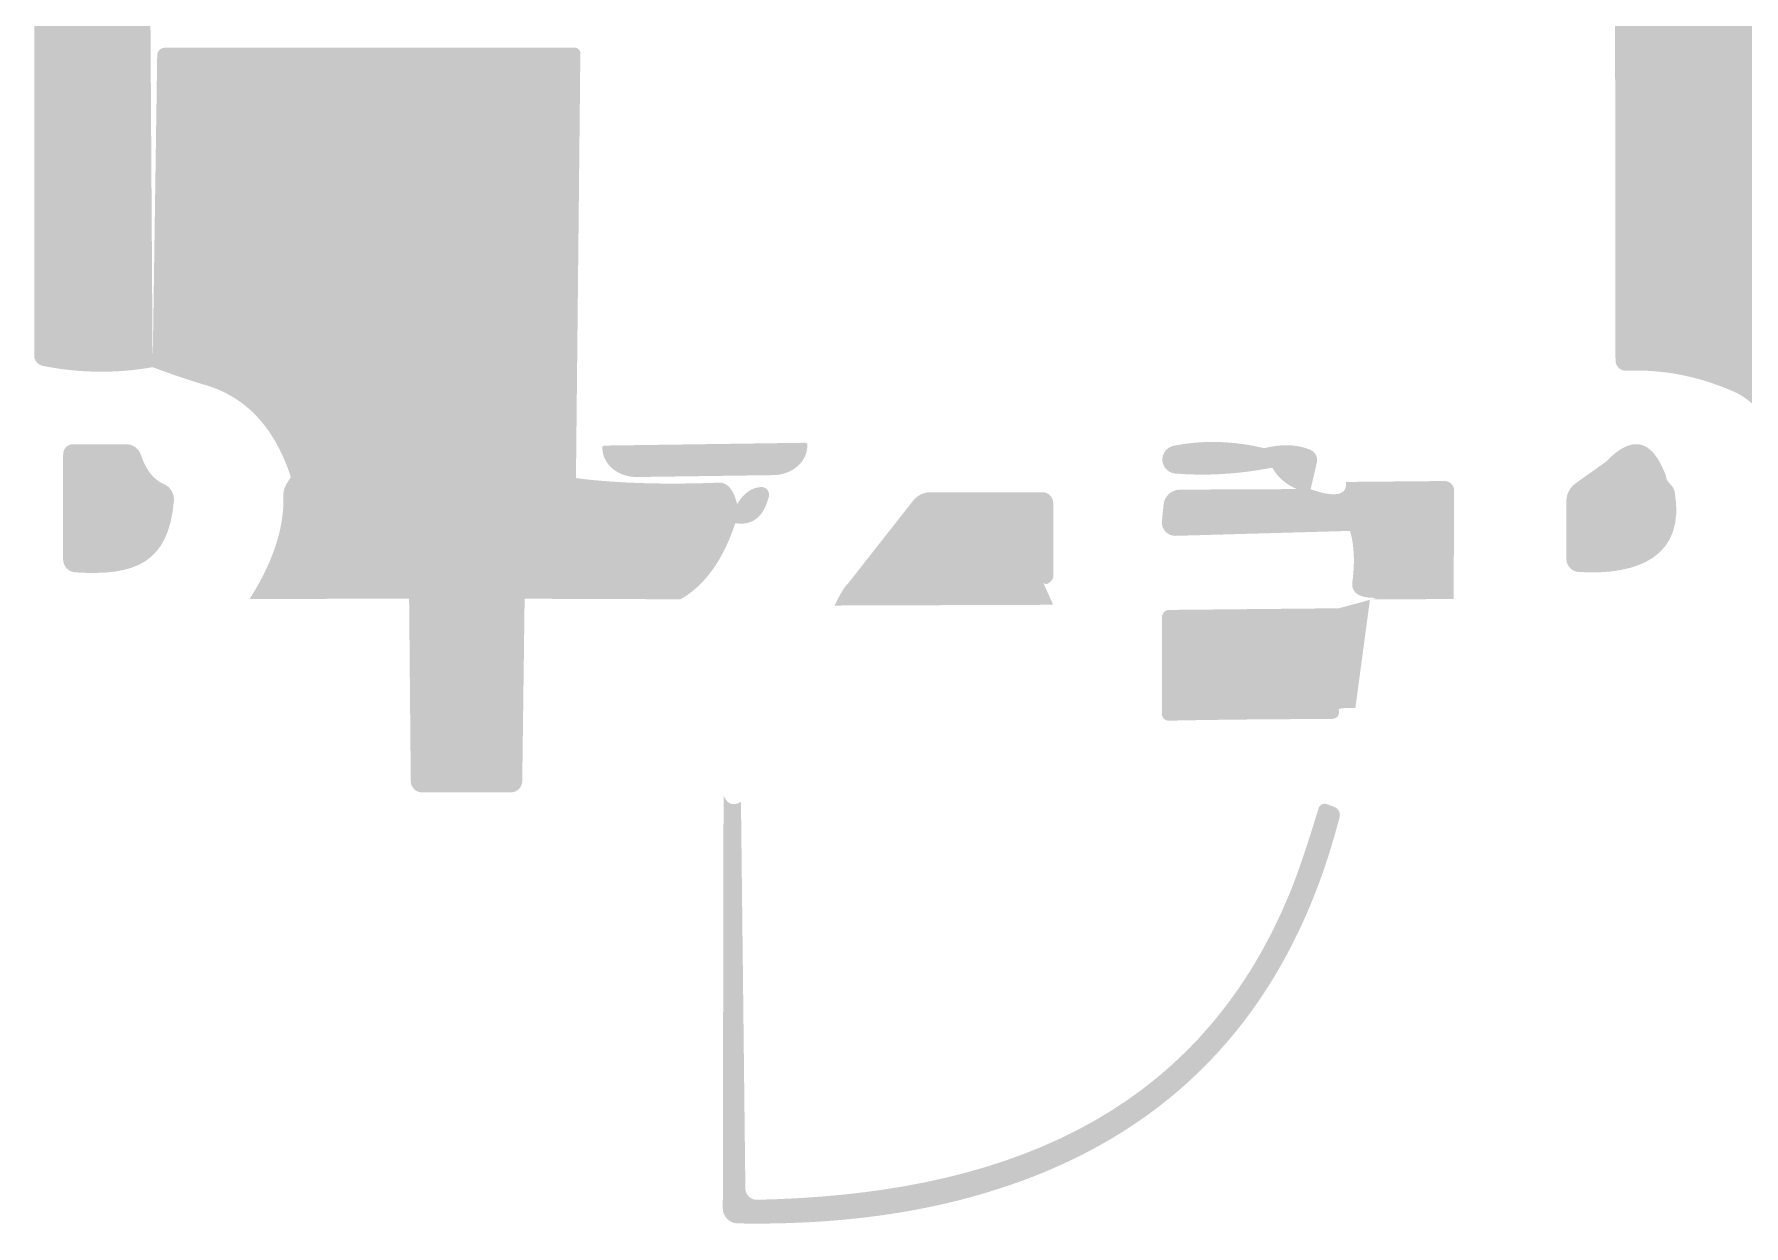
# Model space of a CAD drawing. Extents: x 0 to 650, y 0 to 488.
# Drawn here: x 127.4 to 220.7, y 61.4 to 126.3 of the extents above; entities that cross this region are included whole.
import ezdxf

# ---------------------------------------------------------------- set-up
doc = ezdxf.new("R2010")
doc.units = 0
doc.linetypes.add('Solid', pattern=[0])
doc.layers.add('Layer 1', color=7, linetype='Solid', lineweight=0)

msp = doc.modelspace()

# ---------------------------------------------------------------- hatches: boundary and pattern name
at = {"layer": 'Layer 1', "linetype": 'Solid', "lineweight": 0}
h = msp.add_hatch(color=0, dxfattribs=at)
edge = h.paths.add_edge_path(flags=0)
edge.add_line((133.88, 128.2), (133.76, 127.16))
edge.add_line((133.76, 127.16), (133.88, 108.18))
edge.add_spline(control_points=[(133.88, 108.18), (130.89, 107.65), (127.89, 108.25)], knot_values=[0, 0, 0, 1, 1, 1], degree=2, periodic=0)
edge.add_line((127.89, 108.25), (127.89, 108.25))
edge.add_spline(control_points=[(127.89, 108.25), (127.617, 108.302), (127.42, 108.541), (127.42, 108.82)], knot_values=[0, 0, 0, 0, 1, 1, 1, 1], degree=3, periodic=0)
edge.add_line((127.42, 108.82), (127.42, 145.22))
edge.add_spline(control_points=[(127.42, 145.22), (127.42, 145.599), (127.711, 145.916), (128.09, 145.95)], knot_values=[0, 0, 0, 0, 1, 1, 1, 1], degree=3, periodic=0)
edge.add_spline(control_points=[(128.09, 145.95), (128.31, 145.96), (128.41, 145.98)], knot_values=[0, 0, 0, 1, 1, 1], degree=2, periodic=0)
edge.add_line((128.41, 145.98), (128.41, 145.98))
edge.add_spline(control_points=[(128.41, 145.98), (128.747, 146.02), (129, 146.303), (129, 146.64)], knot_values=[0, 0, 0, 0, 1, 1, 1, 1], degree=3, periodic=0)
edge.add_line((129, 146.64), (129, 153.43))
edge.add_spline(control_points=[(129, 153.43), (129, 153.763), (129.267, 154.034), (129.6, 154.04)], knot_values=[0, 0, 0, 0, 1, 1, 1, 1], degree=3, periodic=0)
edge.add_spline(control_points=[(129.6, 154.04), (133.5, 154.09), (134.02, 150.41)], knot_values=[0, 0, 0, 1, 1, 1], degree=2, periodic=0)
edge.add_spline(control_points=[(134.02, 150.41), (134.1, 149.9), (134.31, 149.74)], knot_values=[0, 0, 0, 1, 1, 1], degree=2, periodic=0)
edge.add_spline(control_points=[(134.31, 149.74), (134.7, 149.43), (134.73, 149.21)], knot_values=[0, 0, 0, 1, 1, 1], degree=2, periodic=0)
edge.add_spline(control_points=[(134.73, 149.21), (134.748, 149.057), (134.701, 148.904), (134.601, 148.786)], knot_values=[0, 0, 0, 0, 1, 1, 1, 1], degree=3, periodic=0)
edge.add_spline(control_points=[(134.601, 148.786), (134.5, 148.669), (134.355, 148.598), (134.2, 148.59)], knot_values=[0, 0, 0, 0, 1, 1, 1, 1], degree=3, periodic=0)
edge.add_spline(control_points=[(134.2, 148.59), (134.08, 148.59), (134.02, 148.59)], knot_values=[0, 0, 0, 1, 1, 1], degree=2, periodic=0)
edge.add_spline(control_points=[(134.02, 148.59), (133.897, 148.584), (133.8, 148.487), (133.8, 148.37)], knot_values=[0, 0, 0, 0, 1, 1, 1, 1], degree=3, periodic=0)
edge.add_line((133.8, 148.37), (133.88, 128.2))
h = msp.add_hatch(color=7, dxfattribs=at)
edge = h.paths.add_edge_path(flags=0)
edge.add_line((258.17, 133.72), (258.09, 102.36))
edge.add_spline(control_points=[(258.09, 102.36), (257.63, 102.53), (256.89, 102.19)], knot_values=[0, 0, 0, 1, 1, 1], degree=2, periodic=0)
edge.add_line((256.89, 102.19), (254.85, 107.34))
edge.add_line((254.85, 107.34), (254.85, 107.34))
edge.add_spline(control_points=[(254.85, 107.34), (254.693, 107.738), (254.312, 108), (253.89, 108)], knot_values=[0, 0, 0, 0, 1, 1, 1, 1], degree=3, periodic=0)
edge.add_line((253.89, 108), (248.11, 108))
edge.add_line((248.11, 108), (248.11, 108))
edge.add_spline(control_points=[(248.11, 108), (247.682, 108), (247.297, 107.734), (247.14, 107.33)], knot_values=[0, 0, 0, 0, 1, 1, 1, 1], degree=3, periodic=0)
edge.add_line((247.14, 107.33), (245.21, 102.41))
edge.add_line((245.21, 102.41), (223.27, 102.37))
edge.add_spline(control_points=[(223.27, 102.37), (222.14, 105.97), (220.09, 106.86)], knot_values=[0, 0, 0, 1, 1, 1], degree=2, periodic=0)
edge.add_spline(control_points=[(220.09, 106.86), (217.18, 108.12), (214.27, 107.98)], knot_values=[0, 0, 0, 1, 1, 1], degree=2, periodic=0)
edge.add_line((214.27, 107.98), (214.27, 107.98))
edge.add_spline(control_points=[(214.27, 107.98), (214.114, 107.972), (213.961, 108.029), (213.848, 108.136)], knot_values=[0, 0, 0, 0, 1, 1, 1, 1], degree=3, periodic=0)
edge.add_spline(control_points=[(213.848, 108.136), (213.734, 108.244), (213.67, 108.394), (213.67, 108.55)], knot_values=[0, 0, 0, 0, 1, 1, 1, 1], degree=3, periodic=0)
edge.add_line((213.67, 108.55), (213.64, 133.67))
edge.add_line((213.64, 133.67), (258.17, 133.72))
h = msp.add_hatch(color=7, dxfattribs=at)
edge = h.paths.add_edge_path(flags=0)
edge.add_spline(control_points=[(156.97, 102.13), (155.28, 102.43), (154.22, 102.24)], knot_values=[0, 0, 0, 1, 1, 1], degree=2, periodic=0)
edge.add_line((154.22, 102.24), (154.03, 107.66))
edge.add_line((154.03, 107.66), (154.03, 107.66))
edge.add_spline(control_points=[(154.03, 107.66), (154.024, 107.849), (153.874, 108), (153.69, 108)], knot_values=[0, 0, 0, 0, 1, 1, 1, 1], degree=3, periodic=0)
edge.add_line((153.69, 108), (148.35, 108))
edge.add_line((148.35, 108), (148.35, 108))
edge.add_spline(control_points=[(148.35, 108), (148.155, 108), (147.996, 107.845), (147.99, 107.65)], knot_values=[0, 0, 0, 0, 1, 1, 1, 1], degree=3, periodic=0)
edge.add_line((147.99, 107.65), (147.82, 102.24))
edge.add_line((147.82, 102.24), (141.42, 102.19))
edge.add_spline(control_points=[(141.42, 102.19), (140.1, 106.2), (136.81, 107.19)], knot_values=[0, 0, 0, 1, 1, 1], degree=2, periodic=0)
edge.add_spline(control_points=[(136.81, 107.19), (135.38, 107.61), (133.88, 108.18)], knot_values=[0, 0, 0, 1, 1, 1], degree=2, periodic=0)
edge.add_line((133.88, 108.18), (134.13, 125.2))
edge.add_spline(control_points=[(134.13, 125.2), (134.136, 125.423), (134.317, 125.6), (134.54, 125.6)], knot_values=[0, 0, 0, 0, 1, 1, 1, 1], degree=3, periodic=0)
edge.add_line((134.54, 125.6), (156.91, 125.6))
edge.add_line((156.91, 125.6), (156.91, 125.6))
edge.add_spline(control_points=[(156.91, 125.6), (156.991, 125.6), (157.069, 125.568), (157.126, 125.512)], knot_values=[0, 0, 0, 0, 1, 1, 1, 1], degree=3, periodic=0)
edge.add_spline(control_points=[(157.126, 125.512), (157.182, 125.455), (157.213, 125.379), (157.21, 125.3)], knot_values=[0, 0, 0, 0, 1, 1, 1, 1], degree=3, periodic=0)
edge.add_line((157.21, 125.3), (156.97, 102.13))
h = msp.add_hatch(color=8, dxfattribs=at)
edge = h.paths.add_edge_path(flags=0)
edge.add_line((154.22, 102.24), (154.17, 95.55))
edge.add_line((154.17, 95.55), (154.04, 85.6))
edge.add_line((154.04, 85.6), (154.04, 85.6))
edge.add_spline(control_points=[(154.04, 85.6), (154.034, 85.262), (153.758, 84.99), (153.42, 84.99)], knot_values=[0, 0, 0, 0, 1, 1, 1, 1], degree=3, periodic=0)
edge.add_line((153.42, 84.99), (148.57, 84.99))
edge.add_line((148.57, 84.99), (148.57, 84.99))
edge.add_spline(control_points=[(148.57, 84.99), (148.408, 84.99), (148.253, 85.054), (148.139, 85.169)], knot_values=[0, 0, 0, 0, 1, 1, 1, 1], degree=3, periodic=0)
edge.add_spline(control_points=[(148.139, 85.169), (148.024, 85.283), (147.96, 85.438), (147.96, 85.6)], knot_values=[0, 0, 0, 0, 1, 1, 1, 1], degree=3, periodic=0)
edge.add_line((147.96, 85.6), (147.87, 95.55))
edge.add_line((147.87, 95.55), (147.82, 102.24))
edge.add_line((147.82, 102.24), (147.99, 107.65))
edge.add_line((147.99, 107.65), (147.99, 107.65))
edge.add_spline(control_points=[(147.99, 107.65), (147.996, 107.845), (148.155, 108), (148.35, 108)], knot_values=[0, 0, 0, 0, 1, 1, 1, 1], degree=3, periodic=0)
edge.add_line((148.35, 108), (153.69, 108))
edge.add_line((153.69, 108), (153.69, 108))
edge.add_spline(control_points=[(153.69, 108), (153.874, 108), (154.024, 107.849), (154.03, 107.66)], knot_values=[0, 0, 0, 0, 1, 1, 1, 1], degree=3, periodic=0)
edge.add_line((154.03, 107.66), (154.22, 102.24))
h = msp.add_hatch(color=7, dxfattribs=at)
edge = h.paths.add_edge_path(flags=0)
edge.add_spline(control_points=[(216.42, 102.25), (213.69, 102.15), (213.16, 103.03)], knot_values=[0, 0, 0, 1, 1, 1], degree=2, periodic=0)
edge.add_spline(control_points=[(213.16, 103.03), (215.3, 105.26), (216.42, 102.25)], knot_values=[0, 0, 0, 1, 1, 1], degree=2, periodic=0)
h = msp.add_hatch(color=0, dxfattribs=at)
edge = h.paths.add_edge_path(flags=0)
edge.add_line((129.55, 103.98), (132.43, 103.98))
edge.add_line((132.43, 103.98), (132.43, 103.98))
edge.add_spline(control_points=[(132.43, 103.98), (132.795, 103.98), (133.12, 103.747), (133.24, 103.4)], knot_values=[0, 0, 0, 0, 1, 1, 1, 1], degree=3, periodic=0)
edge.add_spline(control_points=[(133.24, 103.4), (133.64, 102.18), (134.5, 101.8)], knot_values=[0, 0, 0, 1, 1, 1], degree=2, periodic=0)
edge.add_line((134.5, 101.8), (134.5, 101.8))
edge.add_spline(control_points=[(134.5, 101.8), (134.853, 101.644), (135.07, 101.279), (135.04, 100.89)], knot_values=[0, 0, 0, 0, 1, 1, 1, 1], degree=3, periodic=0)
edge.add_spline(control_points=[(135.04, 100.89), (134.75, 97.49), (132.92, 96.78), (129.65, 96.99)], knot_values=[0, 0, 0, 0, 1, 1, 1, 1], degree=3, periodic=0)
edge.add_line((129.65, 96.99), (129.65, 96.99))
edge.add_spline(control_points=[(129.65, 96.99), (129.285, 97.012), (129, 97.319), (129, 97.69)], knot_values=[0, 0, 0, 0, 1, 1, 1, 1], degree=3, periodic=0)
edge.add_line((129, 97.69), (129, 103.43))
edge.add_line((129, 103.43), (129, 103.43))
edge.add_spline(control_points=[(129, 103.43), (129, 103.576), (129.058, 103.716), (129.161, 103.819)], knot_values=[0, 0, 0, 0, 1, 1, 1, 1], degree=3, periodic=0)
edge.add_spline(control_points=[(129.161, 103.819), (129.264, 103.922), (129.404, 103.98), (129.55, 103.98)], knot_values=[0, 0, 0, 0, 1, 1, 1, 1], degree=3, periodic=0)
h = msp.add_hatch(color=7, dxfattribs=at)
edge = h.paths.add_edge_path(flags=0)
edge.add_line((169.477, 104.056), (169.477, 104.056))
edge.add_spline(control_points=[(169.477, 104.056), (169.538, 104.057), (169.588, 104.009), (169.589, 103.948)], knot_values=[0, 0, 0, 0, 1, 1, 1, 1], degree=3, periodic=0)
edge.add_line((169.589, 103.948), (169.589, 103.918))
edge.add_line((169.589, 103.918), (169.589, 103.918))
edge.add_spline(control_points=[(169.589, 103.918), (169.595, 103.494), (169.404, 103.084), (169.057, 102.779)], knot_values=[0, 0, 0, 0, 1, 1, 1, 1], degree=3, periodic=0)
edge.add_spline(control_points=[(169.057, 102.779), (168.711, 102.474), (168.238, 102.299), (167.742, 102.292)], knot_values=[0, 0, 0, 0, 1, 1, 1, 1], degree=3, periodic=0)
edge.add_line((167.742, 102.292), (160.303, 102.188))
edge.add_spline(control_points=[(160.303, 102.188), (159.807, 102.181), (159.329, 102.343), (158.974, 102.638)], knot_values=[0, 0, 0, 0, 1, 1, 1, 1], degree=3, periodic=0)
edge.add_spline(control_points=[(158.974, 102.638), (158.619, 102.933), (158.416, 103.338), (158.41, 103.762)], knot_values=[0, 0, 0, 0, 1, 1, 1, 1], degree=3, periodic=0)
edge.add_line((158.41, 103.762), (158.41, 103.792))
edge.add_line((158.41, 103.792), (158.41, 103.792))
edge.add_spline(control_points=[(158.41, 103.792), (158.409, 103.853), (158.458, 103.903), (158.518, 103.903)], knot_values=[0, 0, 0, 0, 1, 1, 1, 1], degree=3, periodic=0)
edge.add_line((158.518, 103.903), (169.477, 104.056))
h = msp.add_hatch(color=7, dxfattribs=at)
edge = h.paths.add_edge_path(flags=0)
edge.add_spline(control_points=[(194.52, 103.76), (194.73, 103.61), (194.95, 102.7)], knot_values=[0, 0, 0, 1, 1, 1], degree=2, periodic=0)
edge.add_spline(control_points=[(194.95, 102.7), (192.23, 102.17), (189.65, 102.38)], knot_values=[0, 0, 0, 1, 1, 1], degree=2, periodic=0)
edge.add_spline(control_points=[(189.65, 102.38), (189.272, 102.412), (188.976, 102.718), (188.955, 103.097)], knot_values=[0, 0, 0, 0, 1, 1, 1, 1], degree=3, periodic=0)
edge.add_spline(control_points=[(188.955, 103.097), (188.935, 103.477), (189.197, 103.815), (189.57, 103.89)], knot_values=[0, 0, 0, 0, 1, 1, 1, 1], degree=3, periodic=0)
edge.add_spline(control_points=[(189.57, 103.89), (191.94, 104.37), (194.52, 103.76)], knot_values=[0, 0, 0, 1, 1, 1], degree=2, periodic=0)
h = msp.add_hatch(color=250, dxfattribs=at)
edge = h.paths.add_edge_path(flags=0)
edge.add_line((197.04, 101.52), (196.29, 101.53))
edge.add_spline(control_points=[(196.29, 101.53), (195.38, 101.93), (194.95, 102.7)], knot_values=[0, 0, 0, 1, 1, 1], degree=2, periodic=0)
edge.add_spline(control_points=[(194.95, 102.7), (194.73, 103.61), (194.52, 103.76)], knot_values=[0, 0, 0, 1, 1, 1], degree=2, periodic=0)
edge.add_spline(control_points=[(194.52, 103.76), (195.91, 104.12), (197.01, 103.68)], knot_values=[0, 0, 0, 1, 1, 1], degree=2, periodic=0)
edge.add_spline(control_points=[(197.01, 103.68), (197.291, 103.571), (197.449, 103.268), (197.38, 102.97)], knot_values=[0, 0, 0, 0, 1, 1, 1, 1], degree=3, periodic=0)
edge.add_line((197.38, 102.97), (197.04, 101.52))
h = msp.add_hatch(color=0, dxfattribs=at)
edge = h.paths.add_edge_path(flags=0)
edge.add_spline(control_points=[(213.16, 103.03), (213.69, 102.15), (216.42, 102.25)], knot_values=[0, 0, 0, 1, 1, 1], degree=2, periodic=0)
edge.add_spline(control_points=[(216.42, 102.25), (216.42, 102.05), (216.66, 101.79)], knot_values=[0, 0, 0, 1, 1, 1], degree=2, periodic=0)
edge.add_spline(control_points=[(216.66, 101.79), (216.86, 101.58), (216.9, 101.38)], knot_values=[0, 0, 0, 1, 1, 1], degree=2, periodic=0)
edge.add_spline(control_points=[(216.9, 101.38), (217.51, 97.85), (214.9, 96.81), (211.66, 97.01)], knot_values=[0, 0, 0, 0, 1, 1, 1, 1], degree=3, periodic=0)
edge.add_line((211.66, 97.01), (211.66, 97.01))
edge.add_spline(control_points=[(211.66, 97.01), (211.284, 97.032), (210.99, 97.344), (210.99, 97.72)], knot_values=[0, 0, 0, 0, 1, 1, 1, 1], degree=3, periodic=0)
edge.add_line((210.99, 97.72), (210.99, 100.87))
edge.add_line((210.99, 100.87), (210.99, 100.87))
edge.add_spline(control_points=[(210.99, 100.87), (210.99, 101.253), (211.176, 101.614), (211.49, 101.84)], knot_values=[0, 0, 0, 0, 1, 1, 1, 1], degree=3, periodic=0)
edge.add_line((211.49, 101.84), (213.16, 103.03))
h = msp.add_hatch(color=0, dxfattribs=at)
edge = h.paths.add_edge_path(flags=0)
edge.add_line((141.42, 102.19), (147.82, 102.24))
edge.add_line((147.82, 102.24), (147.87, 95.55))
edge.add_line((147.87, 95.55), (139.17, 95.54))
edge.add_spline(control_points=[(139.17, 95.54), (141.09, 98.56), (141.01, 101.15)], knot_values=[0, 0, 0, 1, 1, 1], degree=2, periodic=0)
edge.add_spline(control_points=[(141.01, 101.15), (141.003, 101.404), (141.077, 101.655), (141.22, 101.87)], knot_values=[0, 0, 0, 0, 1, 1, 1, 1], degree=3, periodic=0)
edge.add_line((141.22, 101.87), (141.42, 102.19))
h = msp.add_hatch(color=0, dxfattribs=at)
edge = h.paths.add_edge_path(flags=0)
edge.add_spline(control_points=[(154.22, 102.24), (155.28, 102.43), (156.97, 102.13)], knot_values=[0, 0, 0, 1, 1, 1], degree=2, periodic=0)
edge.add_spline(control_points=[(156.97, 102.13), (160.21, 101.71), (164.75, 101.88)], knot_values=[0, 0, 0, 1, 1, 1], degree=2, periodic=0)
edge.add_spline(control_points=[(164.75, 101.88), (165.47, 101.91), (165.76, 100.7)], knot_values=[0, 0, 0, 1, 1, 1], degree=2, periodic=0)
edge.add_spline(control_points=[(165.76, 100.7), (165.81, 100.23), (165.66, 99.67)], knot_values=[0, 0, 0, 1, 1, 1], degree=2, periodic=0)
edge.add_spline(control_points=[(165.66, 99.67), (164.66, 96.65), (162.67, 95.52)], knot_values=[0, 0, 0, 1, 1, 1], degree=2, periodic=0)
edge.add_line((162.67, 95.52), (154.17, 95.55))
edge.add_line((154.17, 95.55), (154.22, 102.24))
h = msp.add_hatch(color=7, dxfattribs=at)
edge = h.paths.add_edge_path(flags=0)
edge.add_spline(control_points=[(165.66, 99.67), (165.81, 100.23), (165.76, 100.7)], knot_values=[0, 0, 0, 1, 1, 1], degree=2, periodic=0)
edge.add_spline(control_points=[(165.76, 100.7), (166.27, 101.59), (167.07, 101.64)], knot_values=[0, 0, 0, 1, 1, 1], degree=2, periodic=0)
edge.add_line((167.07, 101.64), (167.07, 101.64))
edge.add_spline(control_points=[(167.07, 101.64), (167.201, 101.647), (167.327, 101.591), (167.41, 101.488)], knot_values=[0, 0, 0, 0, 1, 1, 1, 1], degree=3, periodic=0)
edge.add_spline(control_points=[(167.41, 101.488), (167.493, 101.385), (167.523, 101.249), (167.49, 101.12)], knot_values=[0, 0, 0, 0, 1, 1, 1, 1], degree=3, periodic=0)
edge.add_spline(control_points=[(167.49, 101.12), (167.06, 99.45), (165.66, 99.67)], knot_values=[0, 0, 0, 1, 1, 1], degree=2, periodic=0)
h = msp.add_hatch(color=7, dxfattribs=at)
edge = h.paths.add_edge_path(flags=0)
edge.add_line((198.97, 101.92), (199.19, 99.25))
edge.add_line((199.19, 99.25), (189.67, 98.98))
edge.add_line((189.67, 98.98), (189.67, 98.98))
edge.add_spline(control_points=[(189.67, 98.98), (189.462, 98.975), (189.262, 99.06), (189.121, 99.213)], knot_values=[0, 0, 0, 0, 1, 1, 1, 1], degree=3, periodic=0)
edge.add_spline(control_points=[(189.121, 99.213), (188.979, 99.366), (188.91, 99.572), (188.93, 99.78)], knot_values=[0, 0, 0, 0, 1, 1, 1, 1], degree=3, periodic=0)
edge.add_line((188.93, 99.78), (189.02, 100.69))
edge.add_line((189.02, 100.69), (189.02, 100.69))
edge.add_spline(control_points=[(189.02, 100.69), (189.071, 101.147), (189.453, 101.494), (189.91, 101.5)], knot_values=[0, 0, 0, 0, 1, 1, 1, 1], degree=3, periodic=0)
edge.add_line((189.91, 101.5), (196.29, 101.53))
edge.add_line((196.29, 101.53), (197.04, 101.52))
edge.add_spline(control_points=[(197.04, 101.52), (199.08, 100.82), (198.97, 101.92)], knot_values=[0, 0, 0, 1, 1, 1], degree=2, periodic=0)
h = msp.add_hatch(color=0, dxfattribs=at)
edge = h.paths.add_edge_path(flags=0)
edge.add_line((204.84, 95.53), (200.28, 95.52))
edge.add_spline(control_points=[(200.28, 95.52), (200.49, 95.56), (200.69, 95.6)], knot_values=[0, 0, 0, 1, 1, 1], degree=2, periodic=0)
edge.add_spline(control_points=[(200.69, 95.6), (199.19, 95.55), (199.32, 96.5)], knot_values=[0, 0, 0, 1, 1, 1], degree=2, periodic=0)
edge.add_spline(control_points=[(199.32, 96.5), (199.53, 98.07), (199.19, 99.25)], knot_values=[0, 0, 0, 1, 1, 1], degree=2, periodic=0)
edge.add_line((199.19, 99.25), (198.97, 101.92))
edge.add_line((198.97, 101.92), (204.34, 101.97))
edge.add_spline(control_points=[(204.34, 101.97), (204.48, 101.973), (204.614, 101.919), (204.714, 101.821)], knot_values=[0, 0, 0, 0, 1, 1, 1, 1], degree=3, periodic=0)
edge.add_spline(control_points=[(204.714, 101.821), (204.814, 101.723), (204.87, 101.59), (204.87, 101.45)], knot_values=[0, 0, 0, 0, 1, 1, 1, 1], degree=3, periodic=0)
edge.add_line((204.87, 101.45), (204.84, 95.53))
h = msp.add_hatch(color=7, dxfattribs=at)
edge = h.paths.add_edge_path(flags=0)
edge.add_line((182.46, 96.42), (171.81, 96.38))
edge.add_line((171.81, 96.38), (175.36, 100.9))
edge.add_spline(control_points=[(175.36, 100.9), (175.587, 101.19), (175.938, 101.36), (176.31, 101.36)], knot_values=[0, 0, 0, 0, 1, 1, 1, 1], degree=3, periodic=0)
edge.add_line((176.31, 101.36), (182.41, 101.36))
edge.add_line((182.41, 101.36), (182.41, 101.36))
edge.add_spline(control_points=[(182.41, 101.36), (182.736, 101.36), (183, 101.096), (183, 100.77)], knot_values=[0, 0, 0, 0, 1, 1, 1, 1], degree=3, periodic=0)
edge.add_line((183, 100.77), (183, 96.71))
edge.add_line((183, 96.71), (183, 96.71))
edge.add_spline(control_points=[(183, 96.71), (183, 96.678), (182.986, 96.642), (182.96, 96.61)], knot_values=[0, 0, 0, 0, 1, 1, 1, 1], degree=3, periodic=0)
edge.add_spline(control_points=[(182.96, 96.61), (182.66, 96.22), (182.46, 96.42)], knot_values=[0, 0, 0, 1, 1, 1], degree=2, periodic=0)
h = msp.add_hatch(color=252, dxfattribs=at)
edge = h.paths.add_edge_path(flags=0)
edge.add_line((171.81, 96.38), (182.46, 96.42))
edge.add_line((182.46, 96.42), (183, 95.22))
edge.add_line((183, 95.22), (171.08, 95.18))
edge.add_spline(control_points=[(171.08, 95.18), (171.52, 96.12), (171.81, 96.38)], knot_values=[0, 0, 0, 1, 1, 1], degree=2, periodic=0)
h = msp.add_hatch(color=252, dxfattribs=at)
edge = h.paths.add_edge_path(flags=0)
edge.add_spline(control_points=[(200.69, 95.6), (200.49, 95.56), (200.28, 95.52)], knot_values=[0, 0, 0, 1, 1, 1], degree=2, periodic=0)
edge.add_line((200.28, 95.52), (199.48, 89.58))
edge.add_spline(control_points=[(199.48, 89.58), (198.88, 89.63), (198.57, 89.53)], knot_values=[0, 0, 0, 1, 1, 1], degree=2, periodic=0)
edge.add_line((198.57, 89.53), (198.58, 95.03))
edge.add_line((198.58, 95.03), (200.69, 95.6))
h = msp.add_hatch(color=7, dxfattribs=at)
edge = h.paths.add_edge_path(flags=0)
edge.add_line((198.58, 95.03), (198.57, 89.53))
edge.add_spline(control_points=[(198.57, 89.53), (198.68, 88.99), (198.1, 88.99)], knot_values=[0, 0, 0, 1, 1, 1], degree=2, periodic=0)
edge.add_spline(control_points=[(198.1, 88.99), (193.16, 88.98), (189.31, 88.9)], knot_values=[0, 0, 0, 1, 1, 1], degree=2, periodic=0)
edge.add_spline(control_points=[(189.31, 88.9), (189.21, 88.897), (189.113, 88.934), (189.042, 89.002)], knot_values=[0, 0, 0, 0, 1, 1, 1, 1], degree=3, periodic=0)
edge.add_spline(control_points=[(189.042, 89.002), (188.97, 89.07), (188.93, 89.163), (188.93, 89.26)], knot_values=[0, 0, 0, 0, 1, 1, 1, 1], degree=3, periodic=0)
edge.add_line((188.93, 89.26), (188.93, 94.53))
edge.add_line((188.93, 94.53), (188.93, 94.53))
edge.add_spline(control_points=[(188.93, 94.53), (188.93, 94.639), (188.972, 94.743), (189.047, 94.82)], knot_values=[0, 0, 0, 0, 1, 1, 1, 1], degree=3, periodic=0)
edge.add_spline(control_points=[(189.047, 94.82), (189.122, 94.897), (189.224, 94.94), (189.33, 94.94)], knot_values=[0, 0, 0, 0, 1, 1, 1, 1], degree=3, periodic=0)
edge.add_line((189.33, 94.94), (198.58, 95.03))
h = msp.add_hatch(color=252, dxfattribs=at)
edge = h.paths.add_edge_path(flags=0)
edge.add_spline(control_points=[(165.02, 84.84), (165.3, 84.11), (165.97, 84.47)], knot_values=[0, 0, 0, 1, 1, 1], degree=2, periodic=0)
edge.add_line((165.97, 84.47), (166.21, 63.38))
edge.add_line((166.21, 63.38), (166.21, 63.38))
edge.add_spline(control_points=[(166.21, 63.38), (166.216, 63.038), (166.498, 62.764), (166.84, 62.77)], knot_values=[0, 0, 0, 0, 1, 1, 1, 1], degree=3, periodic=0)
edge.add_spline(control_points=[(166.84, 62.77), (179.61, 63.03), (190.8, 66.96), (195.93, 79.56)], knot_values=[0, 0, 0, 0, 1, 1, 1, 1], degree=3, periodic=0)
edge.add_spline(control_points=[(195.93, 79.56), (196.57, 81.14), (197.48, 84.14)], knot_values=[0, 0, 0, 1, 1, 1], degree=2, periodic=0)
edge.add_spline(control_points=[(197.48, 84.14), (197.509, 84.227), (197.572, 84.298), (197.655, 84.337)], knot_values=[0, 0, 0, 0, 1, 1, 1, 1], degree=3, periodic=0)
edge.add_spline(control_points=[(197.655, 84.337), (197.738, 84.377), (197.833, 84.382), (197.92, 84.35)], knot_values=[0, 0, 0, 0, 1, 1, 1, 1], degree=3, periodic=0)
edge.add_line((197.92, 84.35), (198.32, 84.2))
edge.add_spline(control_points=[(198.32, 84.2), (198.552, 84.115), (198.682, 83.868), (198.62, 83.63)], knot_values=[0, 0, 0, 0, 1, 1, 1, 1], degree=3, periodic=0)
edge.add_spline(control_points=[(198.62, 83.63), (194.47, 67.6), (179.16, 63.1)], knot_values=[0, 0, 0, 1, 1, 1], degree=2, periodic=0)
edge.add_spline(control_points=[(179.16, 63.1), (173.22, 61.35), (165.79, 61.48)], knot_values=[0, 0, 0, 1, 1, 1], degree=2, periodic=0)
edge.add_spline(control_points=[(165.79, 61.48), (165.339, 61.491), (164.98, 61.855), (164.98, 62.3)], knot_values=[0, 0, 0, 0, 1, 1, 1, 1], degree=3, periodic=0)
edge.add_line((164.98, 62.3), (165.02, 84.84))

doc.saveas('drawing.dxf')
